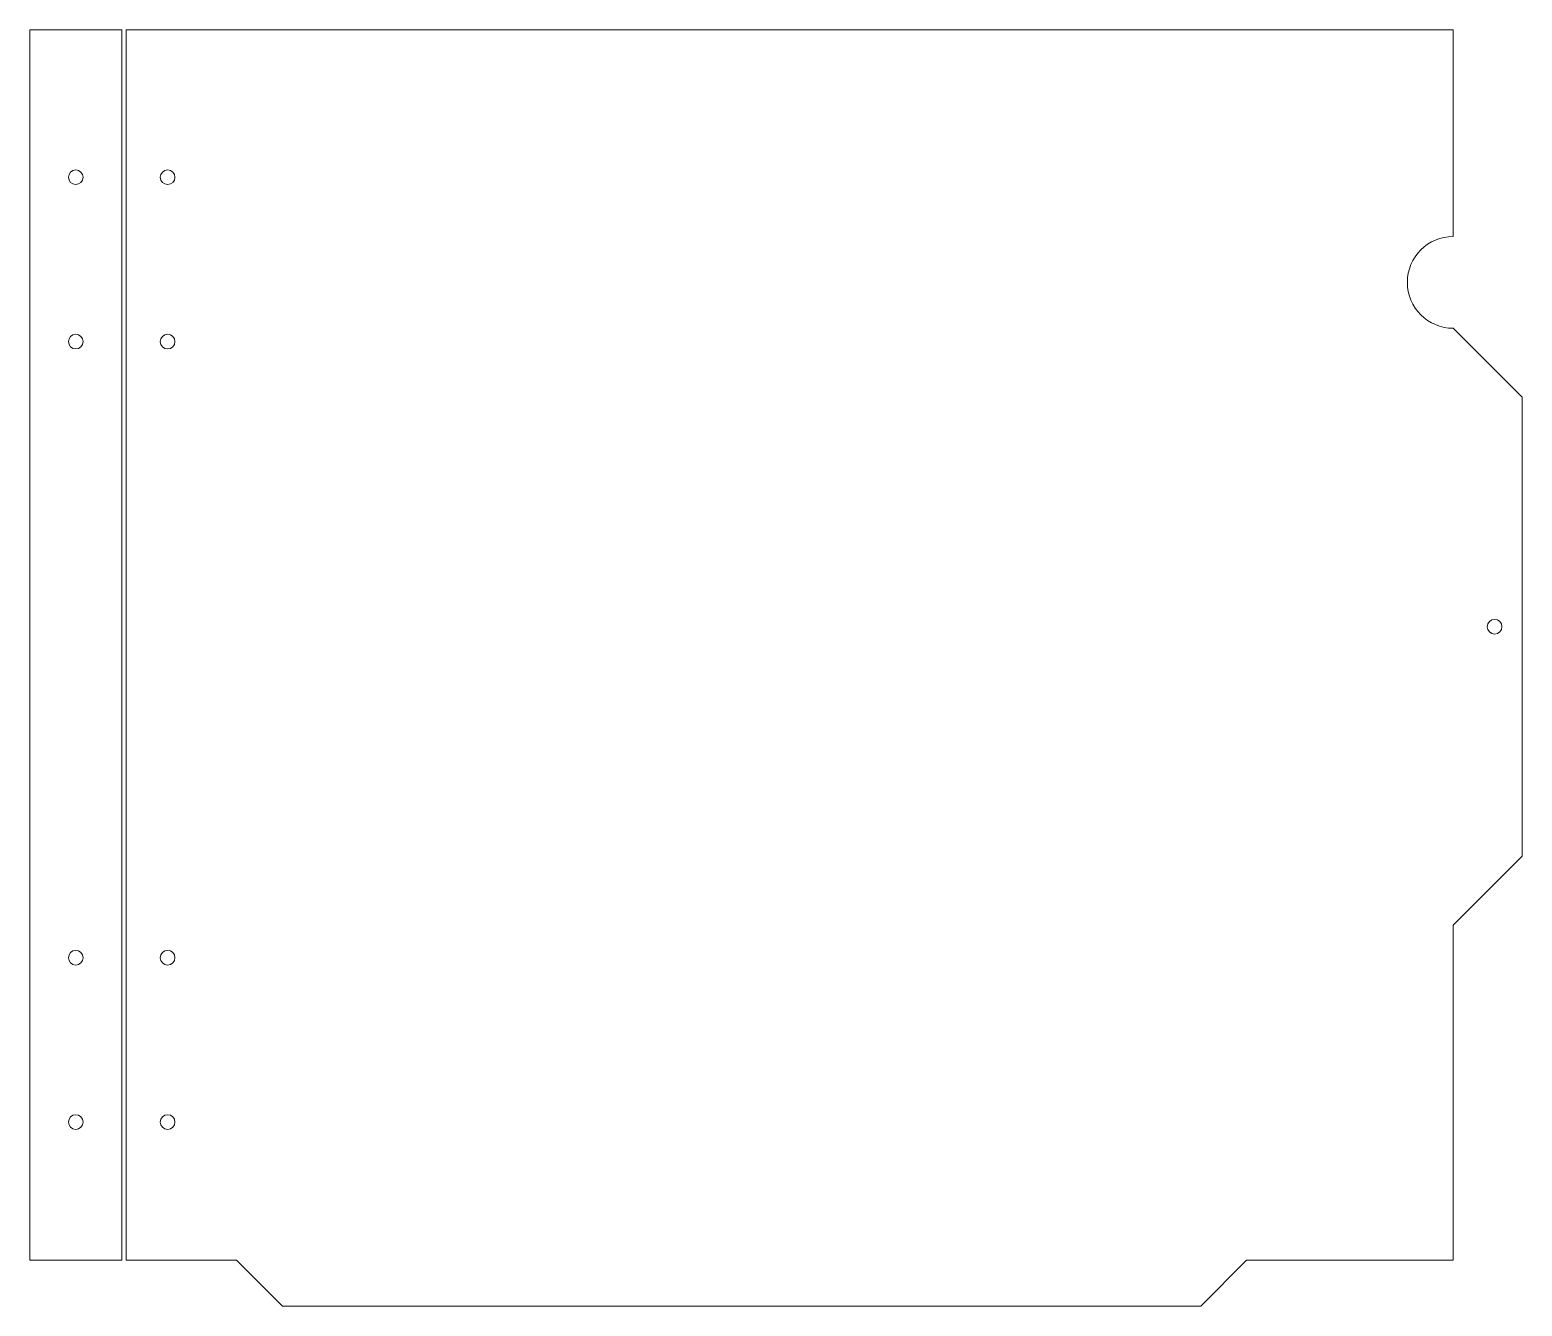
# Model space of a CAD drawing. Header units: inches. Extents: x 5 to 330, y -283 to -5.
import ezdxf

# ---------------------------------------------------------------- set-up
doc = ezdxf.new("R2010")
doc.units = ezdxf.units.IN
doc.header["$MEASUREMENT"] = 0
doc.layers.add('Layer 1', color=7, linetype='Continuous')

# ---------------------------------------------------------------- blocks, each defined once
blk = doc.blocks.new('block 2')
at = {"layer": 'Layer 1', "lineweight": 0}
blk.add_lwpolyline([(25.03, -272.88), (5.03, -272.88), (5.03, -4.88), (25.03, -4.88), (25.03, -272.88)], dxfattribs=at)
for points in [[(16.63, -36.98), (16.63, -37.86), (15.91, -38.58), (15.03, -38.58), (14.14, -38.58), (13.43, -37.86), (13.43, -36.98), (13.43, -36.09), (14.14, -35.38), (15.03, -35.38), (15.91, -35.38), (16.63, -36.09), (16.63, -36.98)], [(16.63, -72.78), (16.63, -73.66), (15.91, -74.38), (15.03, -74.38), (14.14, -74.38), (13.43, -73.66), (13.43, -72.78), (13.43, -71.89), (14.14, -71.18), (15.03, -71.18), (15.91, -71.18), (16.63, -71.89), (16.63, -72.78)], [(16.63, -206.98), (16.63, -207.86), (15.91, -208.58), (15.03, -208.58), (14.14, -208.58), (13.43, -207.86), (13.43, -206.98), (13.43, -206.09), (14.14, -205.38), (15.03, -205.38), (15.91, -205.38), (16.63, -206.09), (16.63, -206.98)], [(16.63, -242.78), (16.63, -243.66), (15.91, -244.38), (15.03, -244.38), (14.14, -244.38), (13.43, -243.66), (13.43, -242.78), (13.43, -241.89), (14.14, -241.18), (15.03, -241.18), (15.91, -241.18), (16.63, -241.89), (16.63, -242.78)]]:
    blk.add_open_spline(points, degree=3, knots=[0, 0, 0, 0, 1, 1, 1, 2, 2, 2, 3, 3, 3, 4, 4, 4, 4], dxfattribs=at)

msp = doc.modelspace()

# ---------------------------------------------------------------- linework, layer by layer
at = {"layer": 'Layer 1', "lineweight": 0}
for points, knots in [([(315.03, -69.88), (309.5, -69.88), (305.03, -65.4), (305.03, -59.88), (305.03, -54.35), (309.5, -49.88), (315.03, -49.88), (315.03, -49.88), (315.03, -4.88), (315.03, -4.88), (315.03, -4.88), (26.03, -4.88), (26.03, -4.88), (26.03, -4.88), (26.03, -272.88), (26.03, -272.88), (26.03, -272.88), (50.03, -272.88), (50.03, -272.88), (50.03, -272.88), (60.03, -282.88), (60.03, -282.88), (60.03, -282.88), (260.03, -282.88), (260.03, -282.88), (260.03, -282.88), (270.03, -272.88), (270.03, -272.88), (270.03, -272.88), (315.03, -272.88), (315.03, -272.88), (315.03, -272.88), (315.03, -199.88), (315.03, -199.88), (315.03, -199.88), (330.03, -184.88), (330.03, -184.88), (330.03, -184.88), (330.03, -84.88), (330.03, -84.88), (330.03, -84.88), (315.03, -69.88), (315.03, -69.88)], [0, 0, 0, 0, 1, 1, 1, 2, 2, 2, 3, 3, 3, 4, 4, 4, 5, 5, 5, 6, 6, 6, 7, 7, 7, 8, 8, 8, 9, 9, 9, 10, 10, 10, 11, 11, 11, 12, 12, 12, 13, 13, 13, 14, 14, 14, 14]), ([(35.03, -38.58), (34.14, -38.58), (33.43, -37.86), (33.43, -36.98), (33.43, -36.09), (34.14, -35.38), (35.03, -35.38), (35.91, -35.38), (36.63, -36.09), (36.63, -36.98), (36.63, -37.86), (35.91, -38.58), (35.03, -38.58)], [0, 0, 0, 0, 1, 1, 1, 2, 2, 2, 3, 3, 3, 4, 4, 4, 4]), ([(35.03, -74.38), (34.14, -74.38), (33.43, -73.66), (33.43, -72.78), (33.43, -71.89), (34.14, -71.18), (35.03, -71.18), (35.91, -71.18), (36.63, -71.89), (36.63, -72.78), (36.63, -73.66), (35.91, -74.38), (35.03, -74.38)], [0, 0, 0, 0, 1, 1, 1, 2, 2, 2, 3, 3, 3, 4, 4, 4, 4]), ([(324.03, -136.48), (323.14, -136.48), (322.43, -135.76), (322.43, -134.88), (322.43, -133.99), (323.14, -133.28), (324.03, -133.28), (324.91, -133.28), (325.63, -133.99), (325.63, -134.88), (325.63, -135.76), (324.91, -136.48), (324.03, -136.48)], [0, 0, 0, 0, 1, 1, 1, 2, 2, 2, 3, 3, 3, 4, 4, 4, 4]), ([(35.03, -208.58), (34.14, -208.58), (33.43, -207.86), (33.43, -206.98), (33.43, -206.09), (34.14, -205.38), (35.03, -205.38), (35.91, -205.38), (36.63, -206.09), (36.63, -206.98), (36.63, -207.86), (35.91, -208.58), (35.03, -208.58)], [0, 0, 0, 0, 1, 1, 1, 2, 2, 2, 3, 3, 3, 4, 4, 4, 4]), ([(35.03, -244.38), (34.14, -244.38), (33.43, -243.66), (33.43, -242.78), (33.43, -241.89), (34.14, -241.18), (35.03, -241.18), (35.91, -241.18), (36.63, -241.89), (36.63, -242.78), (36.63, -243.66), (35.91, -244.38), (35.03, -244.38)], [0, 0, 0, 0, 1, 1, 1, 2, 2, 2, 3, 3, 3, 4, 4, 4, 4])]:
    msp.add_open_spline(points, degree=3, knots=knots, dxfattribs=at)

# ---------------------------------------------------------------- block references
at = {"layer": 'Layer 1'}
msp.add_blockref('block 2', (0, 0), dxfattribs=at)

doc.saveas('drawing.dxf')
